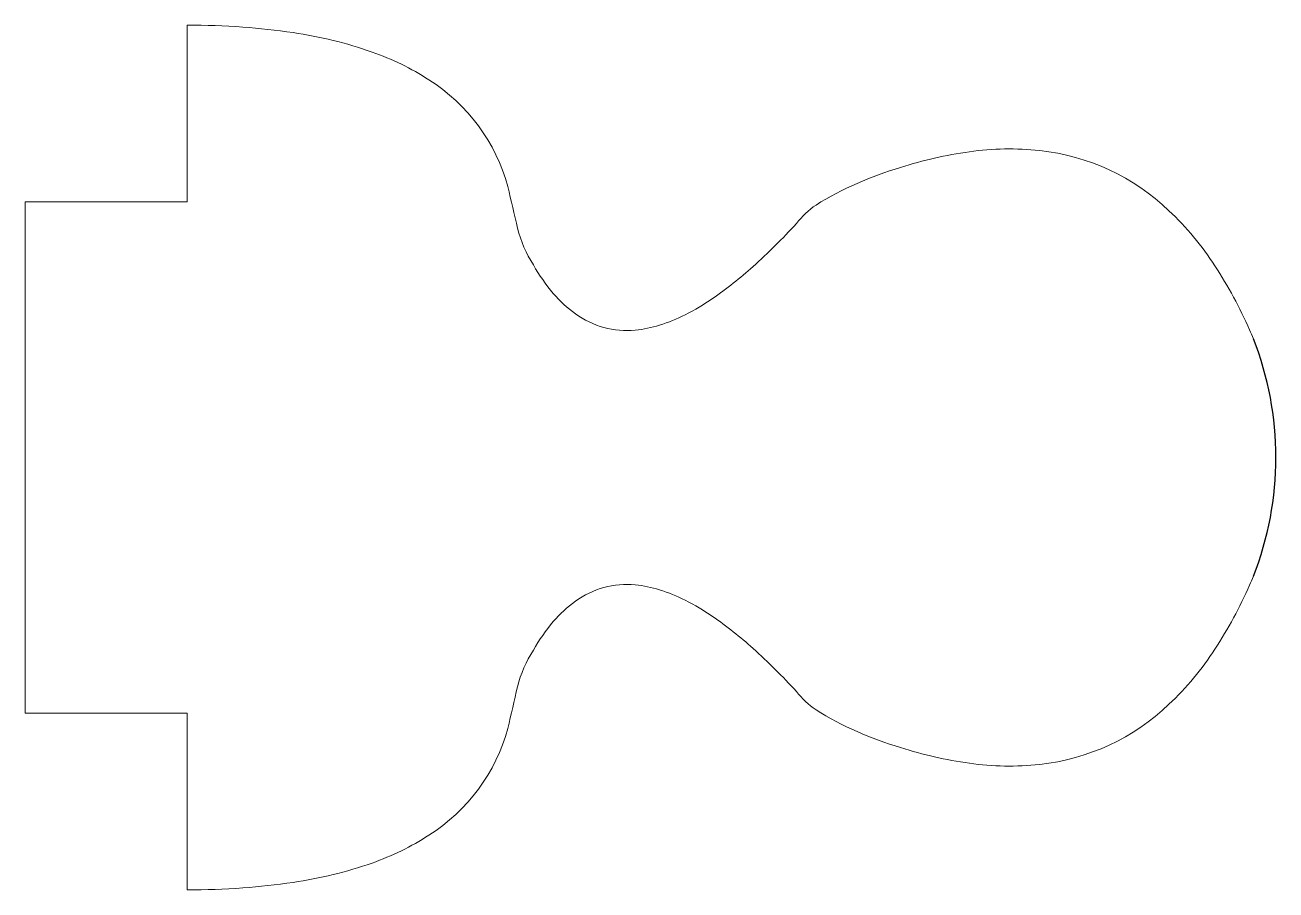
# Model space of a CAD drawing. Header units: millimetres. Extents: x 3436.9 to 3462.1, y 1422.9 to 1440.3.
import ezdxf

# ---------------------------------------------------------------- set-up
doc = ezdxf.new("R2010")
doc.units = ezdxf.units.MM

msp = doc.modelspace()

# ---------------------------------------------------------------- linework, layer by layer
at = {"lineweight": 20}
for p, q in [((3440.207, 1436.734), (3440.207, 1440.291)), ((3436.941, 1436.734), (3436.941, 1426.442)), ((3436.941, 1436.734), (3440.207, 1436.734)), ((3436.941, 1426.442), (3440.207, 1426.442)), ((3440.207, 1426.442), (3440.207, 1422.885))]:
    msp.add_line(p, q, dxfattribs=at)
for points in [[(3440.207, 1440.291, -0.016466), (3441.322, 1440.25, -0.019748), (3442.335, 1440.138, -0.048299), (3443.925, 1439.748, -0.059228), (3445.071, 1439.188, -0.186586), (3446.659, 1437.04, 0.001761), (3446.854, 1436.2)], [(3452.86, 1436.669, -0.067933), (3454.562, 1437.424, -0.043121), (3455.947, 1437.741, -0.061509), (3457.362, 1437.765, -0.165173), (3459.964, 1436.555, -0.059556), (3460.89, 1435.442, -0.040778), (3461.586, 1434.157, -0.004506), (3461.664, 1433.977)], [(3446.854, 1436.2, 0.082062), (3447.171, 1435.463, 0.045983), (3447.573, 1434.889, 0.061475), (3448.018, 1434.478, 0.183488), (3449.223, 1434.152, 0.053316), (3449.711, 1434.25, 0.042319), (3450.228, 1434.461, 0.032677), (3450.775, 1434.786, 0.033573), (3451.592, 1435.43, 0.023928), (3452.467, 1436.295, -0.076662), (3452.86, 1436.669)], [(3446.849, 1426.976, -0.076018), (3447.171, 1427.712, -0.045983), (3447.573, 1428.286, -0.061475), (3448.018, 1428.697, -0.183488), (3449.223, 1429.024, -0.053316), (3449.711, 1428.925, -0.042319), (3450.228, 1428.714, -0.032677), (3450.775, 1428.39, -0.033573), (3451.592, 1427.746, -0.023928), (3452.467, 1426.881, 0.079486), (3452.86, 1426.508)], [(3452.86, 1426.508, 0.06861), (3454.562, 1425.752, 0.043121), (3455.947, 1425.435, 0.061509), (3457.362, 1425.411, 0.165173), (3459.964, 1426.621, 0.059556), (3460.89, 1427.733, 0.040778), (3461.586, 1429.019, 0.004506), (3461.664, 1429.199)], [(3440.207, 1422.885, 0.016466), (3441.322, 1422.926, 0.019748), (3442.335, 1423.038, 0.048299), (3443.925, 1423.427, 0.059228), (3445.071, 1423.988, 0.186586), (3446.659, 1426.136, 0.0042), (3446.849, 1426.976)]]:
    msp.add_lwpolyline(points, format="xyb", dxfattribs=at)
msp.add_arc((3455.593, 1431.588), 6.524, 338.5217, 21.4783)

doc.saveas('drawing.dxf')
